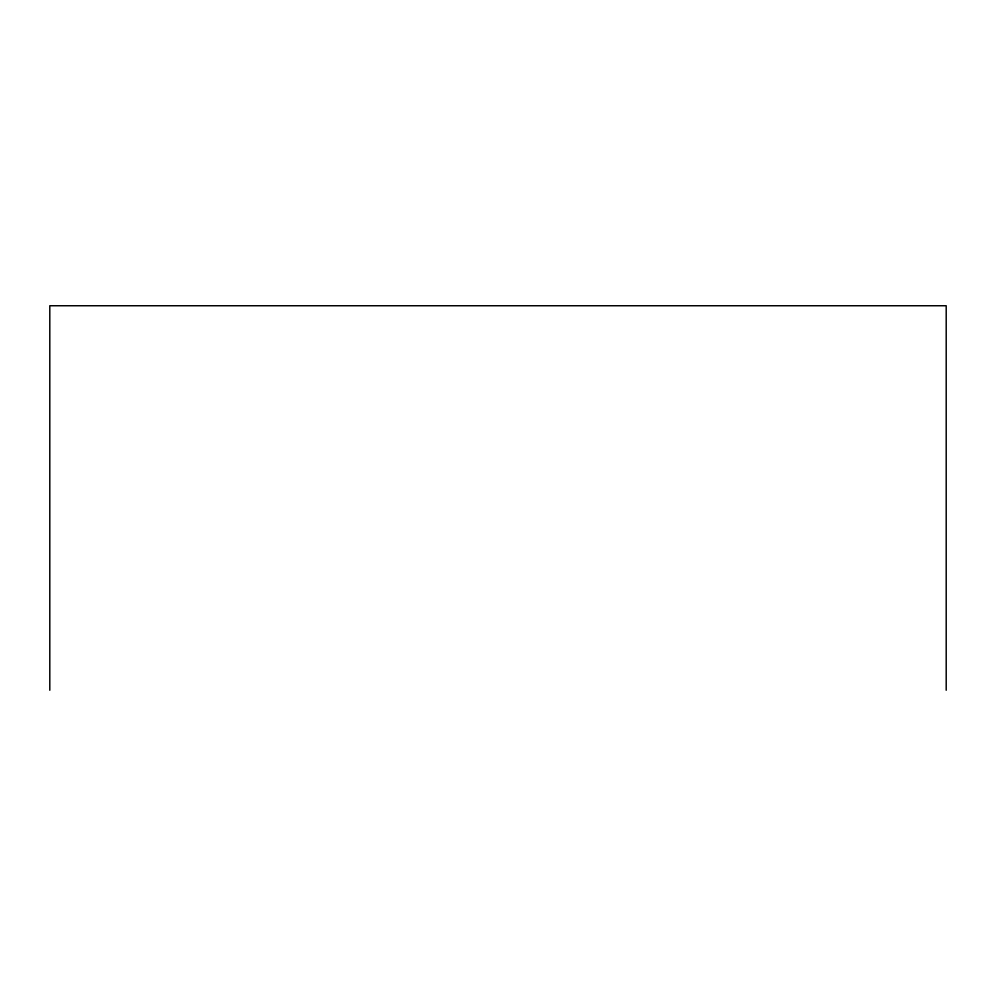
<?xml version="1.0" encoding="UTF-8"?>
<svg xmlns="http://www.w3.org/2000/svg" width="996" height="996" viewBox="0 0 996 996"><rect width="100%" height="100%" fill="white"/><g stroke="black" fill="none" stroke-linecap="round" stroke-linejoin="round"><path stroke-width="1.49" d="M946.2 690.253L946.2 305.747L49.8 305.747L49.8 690.253"/></g></svg>
